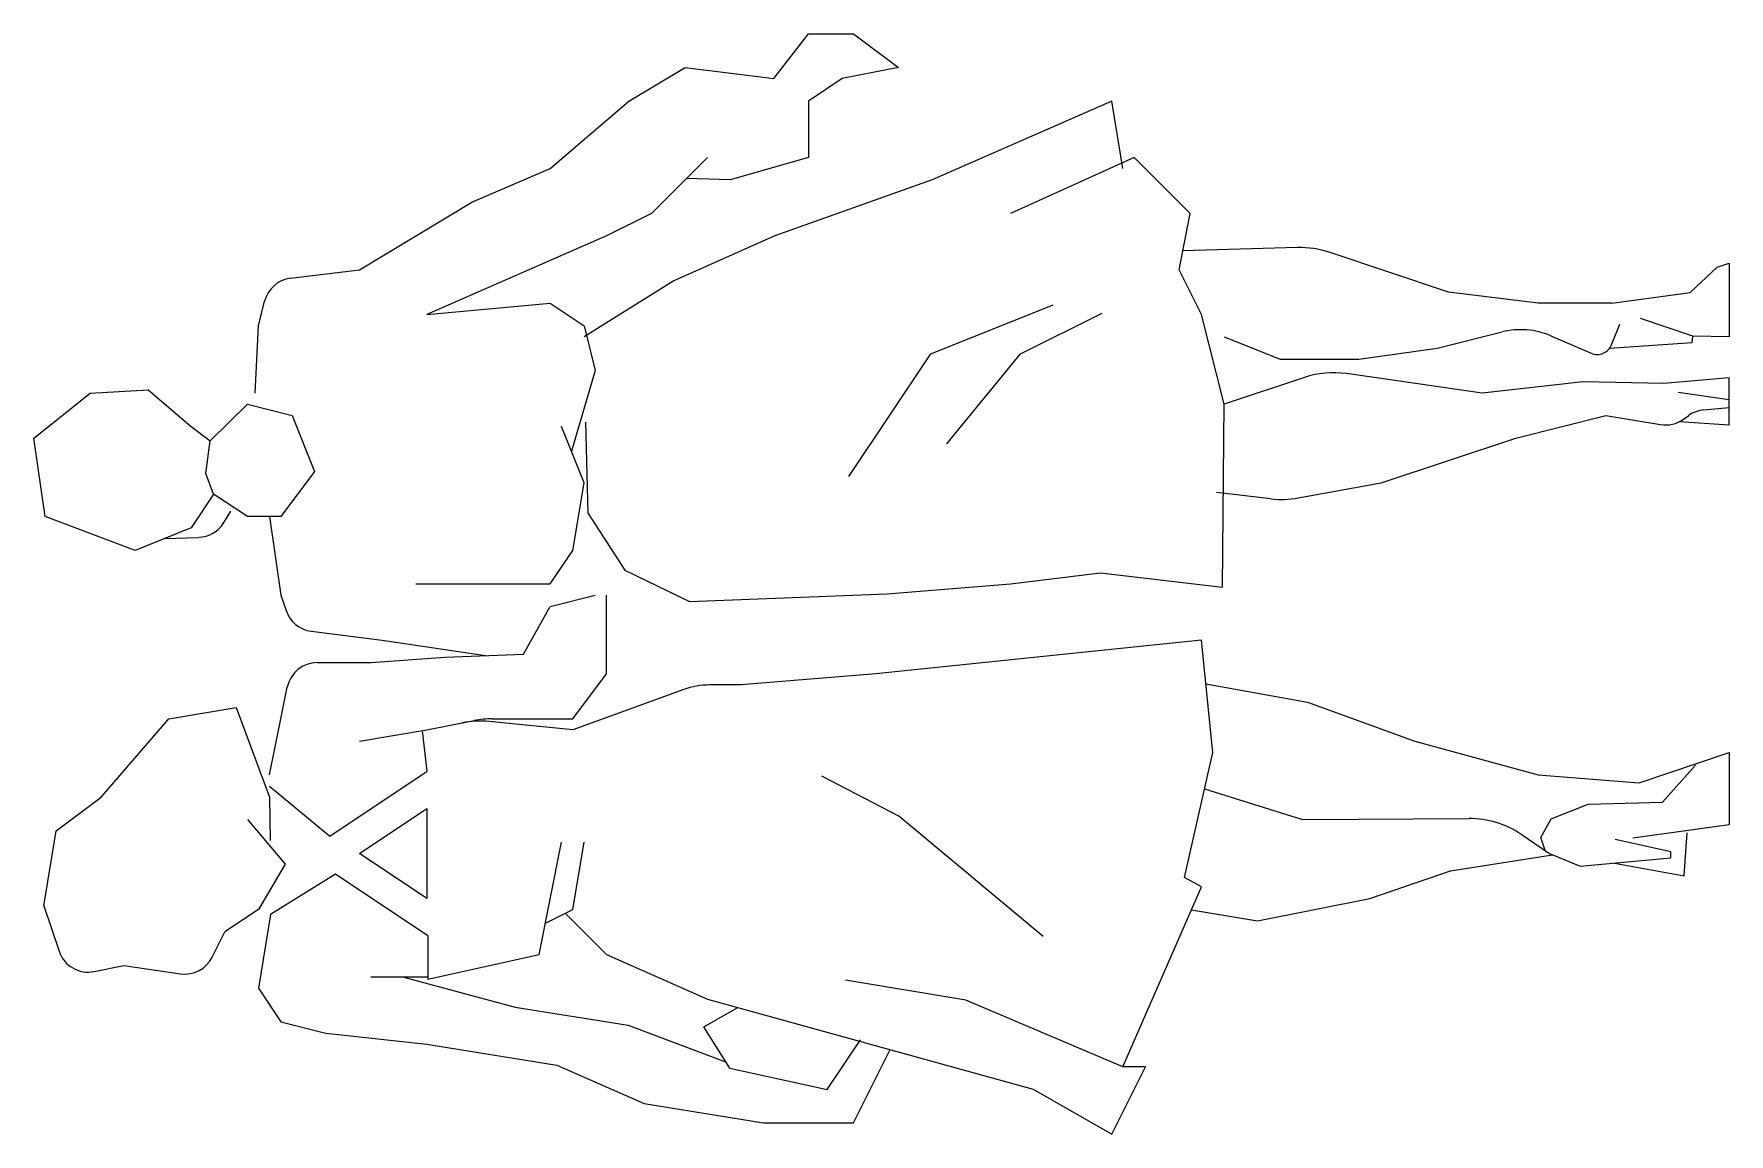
# Model space of a CAD drawing. Extents: x 443459.8 to 443461.5, y 4485382.58 to 4485383.69.
import ezdxf

# ---------------------------------------------------------------- set-up
doc = ezdxf.new("R2010")
doc.units = 0
doc.layers.get('0').update_dxf_attribs({"linetype": 'CONTINUOUS'})

msp = doc.modelspace()

# ---------------------------------------------------------------- linework, layer by layer
at = {"color": 0}
for p, q in [((443460.5434, 4485383.6466), (443460.5783, 4485383.6914)), ((443460.5783, 4485383.6914), (443460.6236, 4485383.6914)), ((443460.6236, 4485383.6914), (443460.6688, 4485383.6576)), ((443460.3976, 4485383.6236), (443460.4541, 4485383.6576)), ((443460.4541, 4485383.6576), (443460.5434, 4485383.6466)), ((443460.6688, 4485383.6576), (443460.6123, 4485383.6464)), ((443460.6123, 4485383.6464), (443460.5783, 4485383.6236)), ((443460.3184, 4485383.5559), (443460.3976, 4485383.6236)), ((443460.5783, 4485383.6236), (443460.5783, 4485383.5671)), ((443460.8835, 4485383.6236), (443460.7027, 4485383.5446)), ((443460.8948, 4485383.5559), (443460.8835, 4485383.6236)), ((443460.2394, 4485383.5221), (443460.3184, 4485383.5559)), ((443460.4767, 4485383.5671), (443460.4202, 4485383.5106)), ((443460.5783, 4485383.5671), (443460.4993, 4485383.5446)), ((443460.9061, 4485383.5671), (443460.7817, 4485383.5106)), ((443460.9626, 4485383.5106), (443460.9061, 4485383.5671)), ((443460.4993, 4485383.5446), (443460.4561, 4485383.5457)), ((443460.7027, 4485383.5446), (443460.5444, 4485383.4881)), ((443460.1264, 4485383.4541), (443460.2394, 4485383.5221)), ((443460.4202, 4485383.5106), (443460.375, 4485383.4881)), ((443460.9513, 4485383.4541), (443460.9626, 4485383.5106)), ((443460.375, 4485383.4881), (443460.1942, 4485383.4091)), ((443460.5444, 4485383.4881), (443460.4428, 4485383.4429)), ((443461.0705, 4485383.4764), (443460.955, 4485383.4731)), ((443461.2225, 4485383.4316), (443461.1024, 4485383.4717)), ((443460.057, 4485383.4455), (443460.1264, 4485383.4541)), ((443460.9739, 4485383.4091), (443460.9513, 4485383.4541)), ((443461.4657, 4485383.4312), (443461.493, 4485383.4566)), ((443461.493, 4485383.4566), (443461.5049, 4485383.4607)), ((443461.5049, 4485383.4607), (443461.5049, 4485383.3866)), ((443460.4428, 4485383.4429), (443460.3524, 4485383.3864)), ((443460.0248, 4485383.3976), (443460.0308, 4485383.4223)), ((443460.1942, 4485383.4091), (443460.3184, 4485383.4204)), ((443460.3184, 4485383.4204), (443460.3524, 4485383.3976)), ((443460.7013, 4485383.3693), (443460.8246, 4485383.4186)), ((443461.3128, 4485383.4204), (443461.2225, 4485383.4316)), ((443461.3868, 4485383.4204), (443461.3128, 4485383.4204)), ((443461.3868, 4485383.4204), (443461.4657, 4485383.4312)), ((443460.0215, 4485383.3299), (443460.0248, 4485383.3976)), ((443460.3524, 4485383.3976), (443460.3637, 4485383.3526)), ((443460.7917, 4485383.3693), (443460.874, 4485383.4104)), ((443460.9965, 4485383.3186), (443460.9739, 4485383.4091)), ((443461.3865, 4485383.3785), (443461.3948, 4485383.3992)), ((443461.4685, 4485383.3873), (443461.4157, 4485383.4051)), ((443460.9965, 4485383.3864), (443461.0529, 4485383.3639)), ((443461.2112, 4485383.3751), (443461.2764, 4485383.3914)), ((443461.3253, 4485383.3875), (443461.3662, 4485383.37)), ((443461.3846, 4485383.375), (443461.4678, 4485383.3809)), ((443461.4678, 4485383.3809), (443461.4685, 4485383.3873)), ((443461.5049, 4485383.3866), (443461.4685, 4485383.3873)), ((443460.619, 4485383.246), (443460.7013, 4485383.3693)), ((443460.7176, 4485383.2787), (443460.7917, 4485383.3693)), ((443461.0529, 4485383.3639), (443461.1321, 4485383.3639)), ((443461.1321, 4485383.3639), (443461.2112, 4485383.3751)), ((443460.3637, 4485383.3526), (443460.3396, 4485383.2714)), ((443461.2564, 4485383.3299), (443461.1198, 4485383.3495)), ((443459.7986, 4485383.2846), (443459.8552, 4485383.3299)), ((443459.8552, 4485383.3299), (443459.9137, 4485383.333)), ((443459.9137, 4485383.333), (443459.9569, 4485383.2961)), ((443461.0774, 4485383.3456), (443460.9965, 4485383.3186)), ((443461.358, 4485383.3411), (443461.2564, 4485383.3299)), ((443461.4393, 4485383.3396), (443461.358, 4485383.3411)), ((443461.5049, 4485383.3453), (443461.4393, 4485383.3396)), ((443461.5049, 4485383.323), (443461.4535, 4485383.3305)), ((443461.5049, 4485383.2976), (443461.5049, 4485383.3453)), ((443459.9762, 4485383.2818), (443460.0135, 4485383.3186)), ((443460.0135, 4485383.3186), (443460.0585, 4485383.3074)), ((443460.995, 4485383.1345), (443460.9965, 4485383.3186)), ((443461.4794, 4485383.313), (443461.5049, 4485383.3154)), ((443459.9569, 4485383.2961), (443459.9762, 4485383.2818)), ((443460.0585, 4485383.3074), (443460.0811, 4485383.2509)), ((443460.3524, 4485383.2396), (443460.3297, 4485383.2961)), ((443460.3566, 4485383.2087), (443460.3542, 4485383.3005)), ((443461.2902, 4485383.2846), (443461.3807, 4485383.3074)), ((443461.3807, 4485383.3074), (443461.4359, 4485383.2982)), ((443461.5049, 4485383.2976), (443461.4547, 4485383.301)), ((443461.4589, 4485383.3035), (443461.4644, 4485383.3074)), ((443459.8099, 4485383.2056), (443459.7986, 4485383.2846)), ((443459.9718, 4485383.2489), (443459.9762, 4485383.2818)), ((443461.1547, 4485383.2396), (443461.2902, 4485383.2846)), ((443459.9795, 4485383.2281), (443459.9718, 4485383.2489)), ((443460.0811, 4485383.2509), (443460.0472, 4485383.2056)), ((443459.9795, 4485383.2281), (443459.9569, 4485383.1943)), ((443460.0135, 4485383.2056), (443459.9795, 4485383.2281)), ((443460.341, 4485383.1716), (443460.3524, 4485383.2396)), ((443461.0436, 4485383.2234), (443460.9891, 4485383.2298)), ((443461.071, 4485383.2243), (443461.1547, 4485383.2396)), ((443459.9896, 4485383.1991), (443459.997, 4485383.2109)), ((443459.9004, 4485383.1716), (443459.8099, 4485383.2056)), ((443459.9569, 4485383.1943), (443459.9004, 4485383.1716)), ((443460.0472, 4485383.2056), (443460.0135, 4485383.2056)), ((443460.0359, 4485383.2056), (443460.0472, 4485383.1266)), ((443460.3566, 4485383.2087), (443460.3934, 4485383.1515)), ((443459.9299, 4485383.1835), (443459.9645, 4485383.1847)), ((443460.3184, 4485383.1378), (443460.341, 4485383.1716)), ((443460.3934, 4485383.1515), (443460.4584, 4485383.12)), ((443460.7817, 4485383.1378), (443460.8722, 4485383.1491)), ((443460.8722, 4485383.1491), (443460.995, 4485383.1345)), ((443460.0472, 4485383.1266), (443460.0524, 4485383.1111)), ((443460.1829, 4485383.1378), (443460.3184, 4485383.1378)), ((443460.3184, 4485383.1151), (443460.3637, 4485383.1266)), ((443460.375, 4485383.0474), (443460.375, 4485383.1266)), ((443460.4584, 4485383.12), (443460.6575, 4485383.1279)), ((443460.6575, 4485383.1279), (443460.7817, 4485383.1378)), ((443460.2914, 4485383.0672), (443460.3184, 4485383.1151)), ((443460.0778, 4485383.0902), (443460.149, 4485383.0813)), ((443460.149, 4485383.0813), (443460.2531, 4485383.0657)), ((443460.9739, 4485383.0813), (443460.6462, 4485383.0474)), ((443460.9852, 4485382.9683), (443460.9739, 4485383.0813)), ((443460.0838, 4485383.0586), (443460.1377, 4485383.0586)), ((443460.1377, 4485383.0586), (443460.2127, 4485383.0641)), ((443460.2127, 4485383.0641), (443460.2914, 4485383.0672)), ((443460.341, 4485383.0021), (443460.375, 4485383.0474)), ((443460.6462, 4485383.0474), (443460.5106, 4485383.0361)), ((443460.0472, 4485383.0021), (443460.0536, 4485383.0338)), ((443460.4527, 4485383.0315), (443460.341, 4485382.9909)), ((443460.5106, 4485383.0361), (443460.479, 4485383.0361)), ((443460.9783, 4485383.0373), (443461.0805, 4485383.0187)), ((443459.9343, 4485383.0021), (443460.0021, 4485383.0136)), ((443460.0021, 4485383.0136), (443460.0359, 4485382.9231)), ((443461.0805, 4485383.0187), (443461.1886, 4485382.9796)), ((443459.8665, 4485382.9231), (443459.9343, 4485383.0021)), ((443460.0359, 4485382.9456), (443460.0472, 4485383.0021)), ((443460.1264, 4485382.9796), (443460.1942, 4485382.9909)), ((443460.1946, 4485382.9492), (443460.1898, 4485382.9901)), ((443460.1942, 4485382.9909), (443460.2418, 4485383.0003)), ((443460.341, 4485382.9909), (443460.2569, 4485382.9992)), ((443460.2599, 4485383.0021), (443460.341, 4485383.0021)), ((443461.1886, 4485382.9796), (443461.3128, 4485382.9456)), ((443460.9566, 4485382.8425), (443460.9852, 4485382.9683)), ((443461.4143, 4485382.9377), (443461.5049, 4485382.9683)), ((443461.438, 4485382.918), (443461.4712, 4485382.9555)), ((443461.5049, 4485382.9683), (443461.5049, 4485382.8953)), ((443460.0966, 4485382.8838), (443460.1946, 4485382.9492)), ((443460.6692, 4485382.904), (443460.5918, 4485382.9443)), ((443461.3128, 4485382.9456), (443461.4143, 4485382.9377)), ((443459.8212, 4485382.8893), (443459.8665, 4485382.9231)), ((443460.0359, 4485382.9344), (443460.0966, 4485382.8838)), ((443460.0359, 4485382.9231), (443460.0366, 4485382.8796)), ((443460.9767, 4485382.9316), (443461.0755, 4485382.9006)), ((443460.1264, 4485382.8666), (443460.1942, 4485382.9118)), ((443460.1942, 4485382.9118), (443460.1942, 4485382.8213)), ((443460.8144, 4485382.7828), (443460.6692, 4485382.904)), ((443461.3257, 4485382.9015), (443461.3632, 4485382.916)), ((443461.3632, 4485382.916), (443461.438, 4485382.918)), ((443459.8087, 4485382.8138), (443459.8212, 4485382.8893)), ((443460.0135, 4485382.9006), (443460.0514, 4485382.8556)), ((443461.0755, 4485382.9006), (443461.2431, 4485382.9017)), ((443461.2955, 4485382.8859), (443461.3241, 4485382.8666)), ((443461.3154, 4485382.8827), (443461.3257, 4485382.9015)), ((443461.5049, 4485382.8953), (443461.4081, 4485382.8818)), ((443461.4598, 4485382.8441), (443461.4628, 4485382.8873)), ((443460.3071, 4485382.7648), (443460.3297, 4485382.8778)), ((443460.341, 4485382.8101), (443460.3524, 4485382.8778)), ((443461.3197, 4485382.8696), (443461.3154, 4485382.8827)), ((443461.4463, 4485382.8681), (443461.3902, 4485382.8807)), ((443460.0514, 4485382.8556), (443460.0248, 4485382.8101)), ((443460.1942, 4485382.8213), (443460.1264, 4485382.8666)), ((443461.2245, 4485382.8492), (443461.3272, 4485382.8653)), ((443461.3241, 4485382.8666), (443461.3549, 4485382.8536)), ((443461.3549, 4485382.8536), (443461.4463, 4485382.862)), ((443461.3897, 4485382.8568), (443461.4598, 4485382.8441)), ((443461.4463, 4485382.862), (443461.4463, 4485382.8681)), ((443460.1022, 4485382.8457), (443460.0369, 4485382.805)), ((443460.1952, 4485382.7836), (443460.1022, 4485382.8457)), ((443460.9739, 4485382.8328), (443460.9566, 4485382.8425)), ((443461.1434, 4485382.8213), (443461.2245, 4485382.8492)), ((443460.8948, 4485382.6518), (443460.9739, 4485382.8328)), ((443461.0303, 4485382.7988), (443461.1434, 4485382.8213)), ((443459.8087, 4485382.8138), (443459.8239, 4485382.7681)), ((443460.0248, 4485382.8101), (443459.9908, 4485382.7876)), ((443460.0369, 4485382.805), (443460.0248, 4485382.7311)), ((443460.3134, 4485382.7963), (443460.341, 4485382.8101)), ((443460.3335, 4485382.8064), (443460.375, 4485382.7648)), ((443460.9639, 4485382.8099), (443461.0303, 4485382.7988)), ((443459.9782, 4485382.7622), (443459.9908, 4485382.7876)), ((443460.1952, 4485382.7836), (443460.1952, 4485382.74)), ((443459.8592, 4485382.7476), (443459.8891, 4485382.7536)), ((443459.8891, 4485382.7536), (443459.9462, 4485382.7455)), ((443460.1952, 4485382.74), (443460.3071, 4485382.7648)), ((443460.375, 4485382.7648), (443460.4767, 4485382.7198)), ((443460.1377, 4485382.7423), (443460.1952, 4485382.7423)), ((443460.1698, 4485382.7423), (443460.2829, 4485382.7117)), ((443460.7366, 4485382.7188), (443460.6154, 4485382.7391)), ((443460.0248, 4485382.7311), (443460.0472, 4485382.6971)), ((443460.4767, 4485382.7198), (443460.8043, 4485382.6293)), ((443460.8948, 4485382.6518), (443460.7366, 4485382.7188)), ((443460.2829, 4485382.7117), (443460.3967, 4485382.6936)), ((443460.4729, 4485382.6922), (443460.507, 4485382.7115)), ((443460.0472, 4485382.6971), (443460.0925, 4485382.6858)), ((443460.0925, 4485382.6858), (443460.1942, 4485382.6746)), ((443460.3967, 4485382.6936), (443460.4949, 4485382.6569)), ((443460.499, 4485382.6503), (443460.4729, 4485382.6922)), ((443460.1942, 4485382.6746), (443460.325, 4485382.6534)), ((443460.5971, 4485382.6289), (443460.6305, 4485382.6789)), ((443460.6236, 4485382.5953), (443460.6604, 4485382.6691)), ((443460.325, 4485382.6534), (443460.413, 4485382.615)), ((443460.499, 4485382.6503), (443460.5971, 4485382.6289)), ((443460.8835, 4485382.5841), (443460.9174, 4485382.6518)), ((443460.9174, 4485382.6518), (443460.8948, 4485382.6518)), ((443460.413, 4485382.615), (443460.5331, 4485382.5953)), ((443460.8043, 4485382.6293), (443460.8835, 4485382.5841)), ((443460.5331, 4485382.5953), (443460.601, 4485382.5953)), ((443460.601, 4485382.5953), (443460.6236, 4485382.5953))]:
    msp.add_line(p, q, dxfattribs=at)
for centre, radius, start, end in [((443461.0731, 4485383.3839), 0.0925, 71.5572, 91.6305), ((443460.0608, 4485383.4149), 0.0308, 97.0938, 166.1406), ((443461.2951, 4485383.3166), 0.0771, 66.8932, 103.9979), ((443461.3722, 4485383.3842), 0.0154, 246.8932, 338.1883), ((443461.1067, 4485383.2579), 0.0925, 81.8271, 108.495), ((443461.4823, 4485383.2823), 0.0308, 95.3927, 125.4707), ((443461.441, 4485383.3286), 0.0308, 260.5788, 305.4707), ((443461.0544, 4485383.3153), 0.0925, 263.3441, 280.3587), ((443459.9635, 4485383.2155), 0.0308, 271.9676, 327.9594), ((443460.0816, 4485383.1208), 0.0308, 198.3992, 262.9062), ((443460.0838, 4485383.0278), 0.0308, 90, 168.6844), ((443460.479, 4485382.959), 0.0771, 90, 109.9915), ((443460.2477, 4485382.9072), 0.0925, 84.3073, 101.2612), ((443460.2599, 4485382.9096), 0.0925, 90, 101.2612), ((443461.2438, 4485382.8092), 0.0925, 56.0133, 90.3867), ((443459.8532, 4485382.7779), 0.0308, 198.4551, 281.2612), ((443459.9506, 4485382.776), 0.0308, 261.9054, 333.4454)]:
    msp.add_arc(centre, radius, start, end, dxfattribs=at)

doc.saveas('drawing.dxf')
